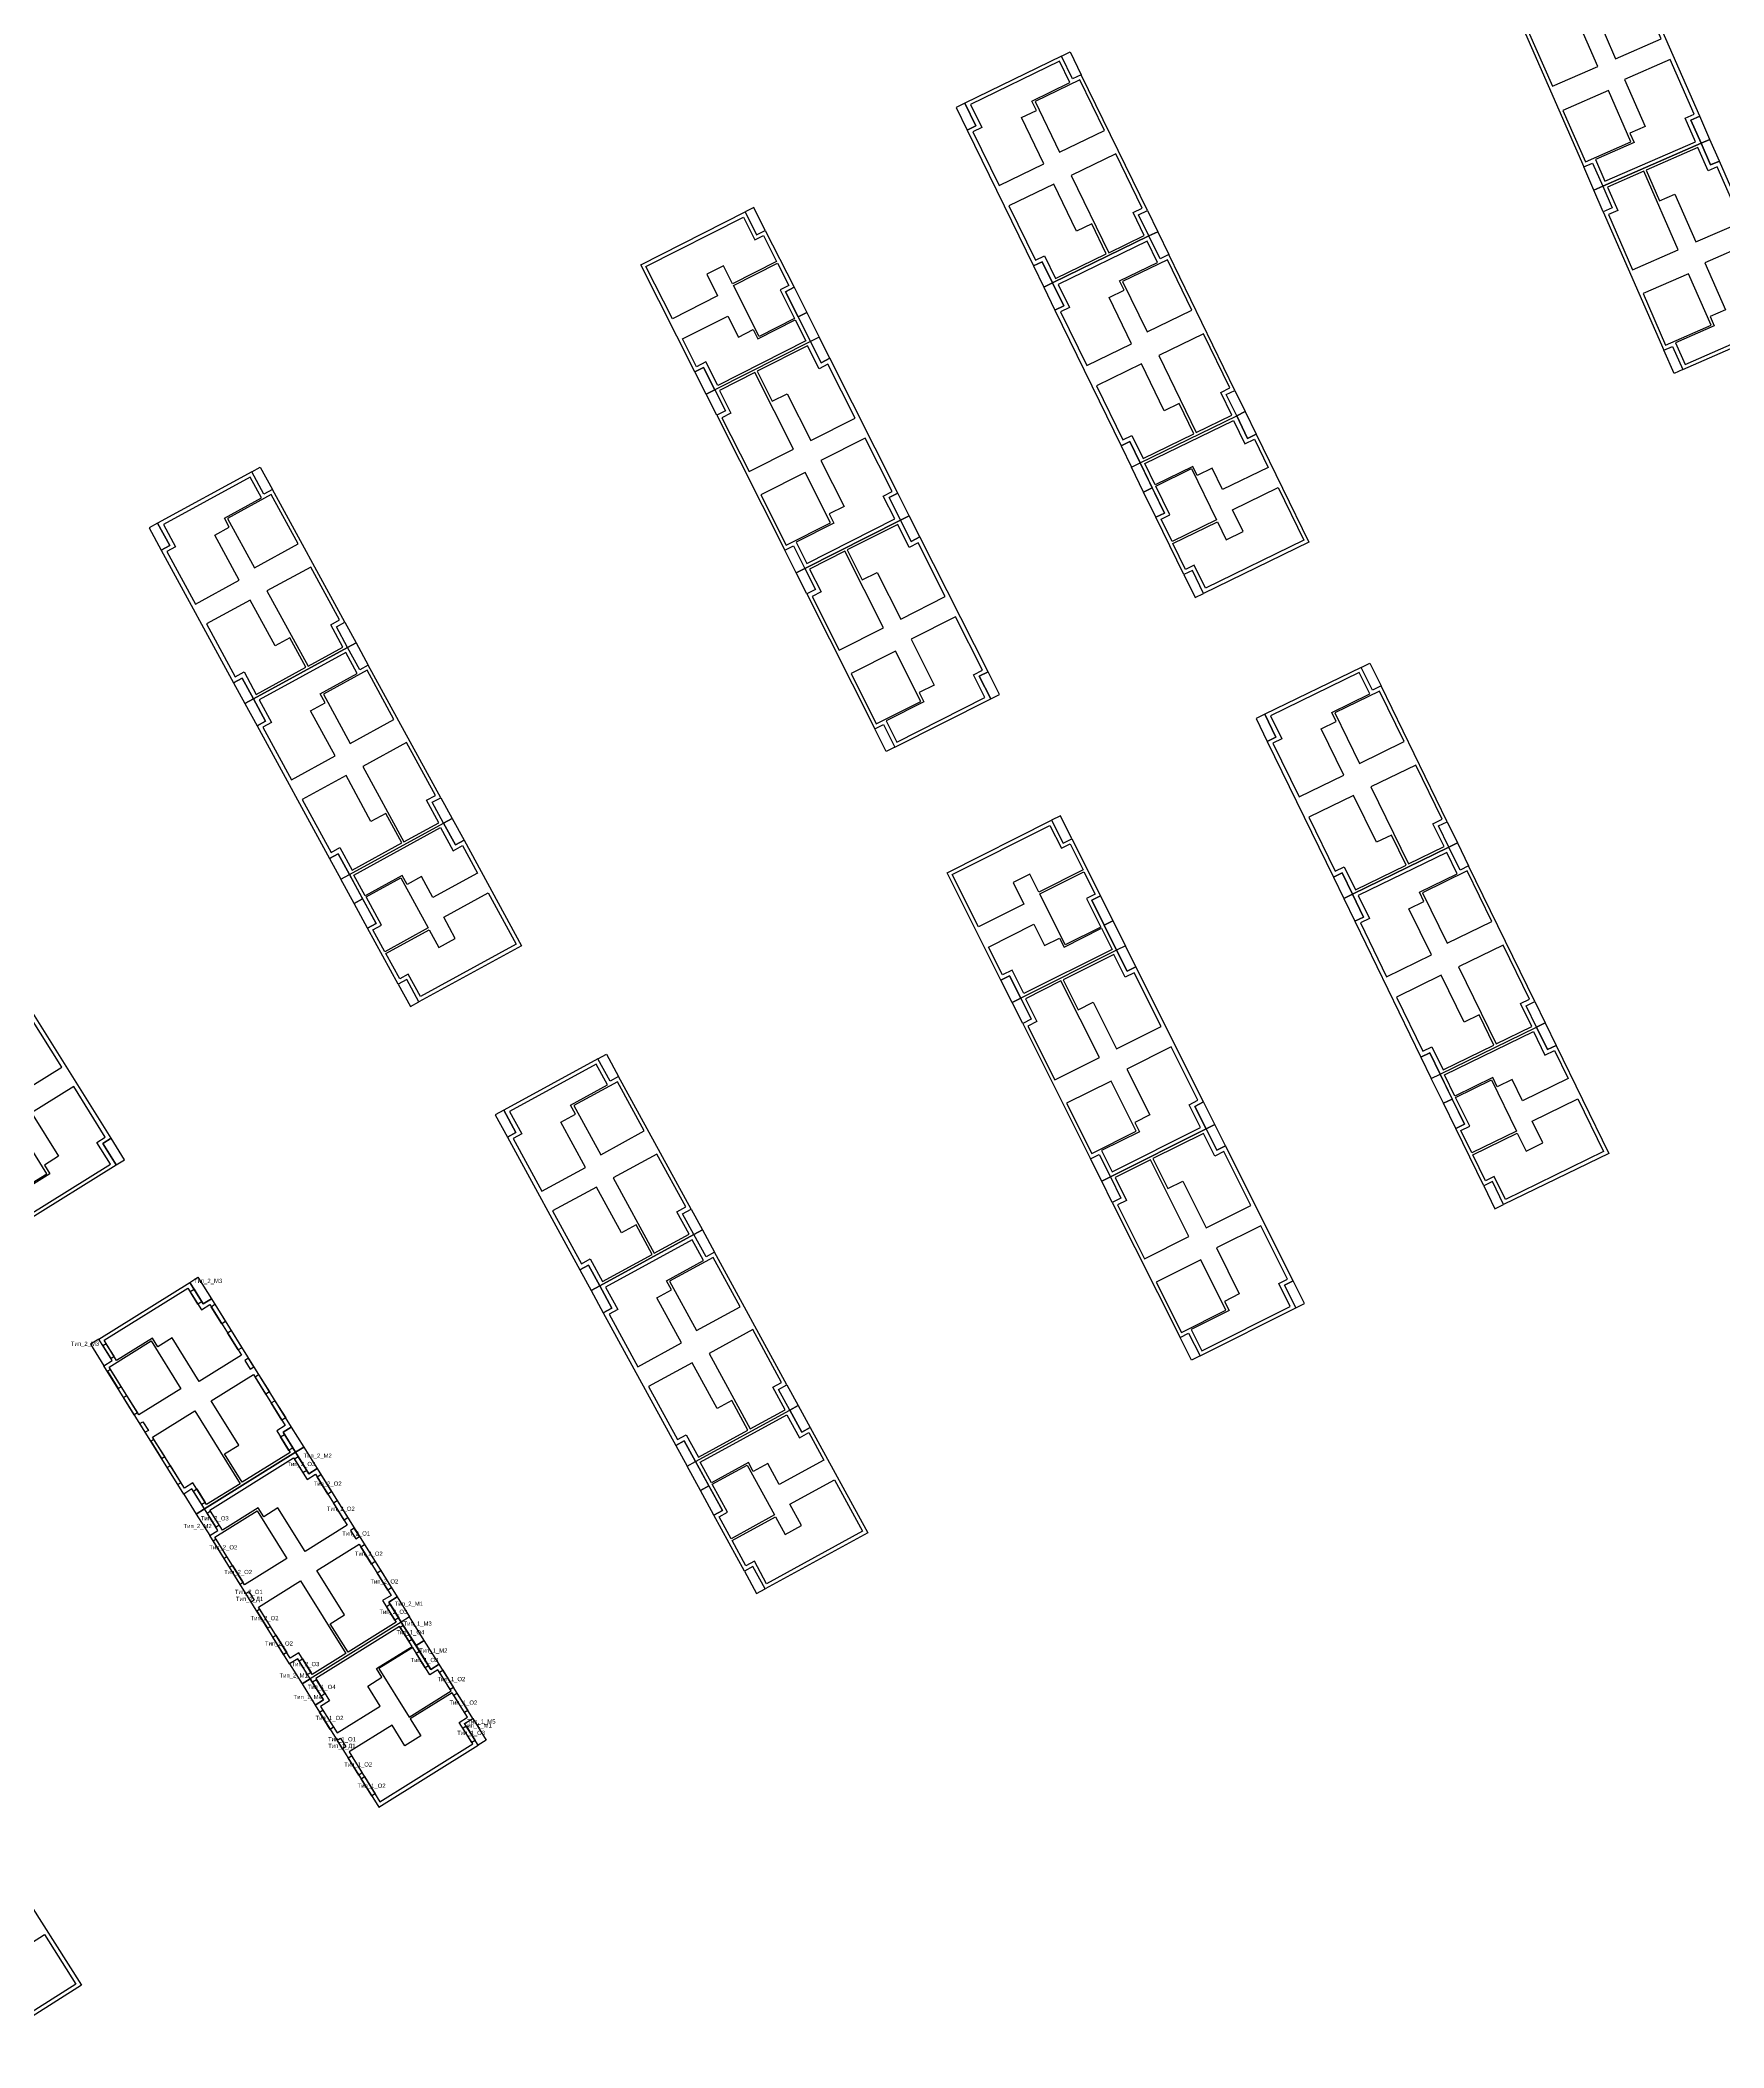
# Model space of a CAD drawing. Header units: millimetres. Extents: x 2243236 to 2245245, y 377909 to 380965.
# Drawn here: x 2244821 to 2245019.8, y 378520.7 to 378757.7 of the extents above; entities that cross this region are included whole.
import ezdxf

# ---------------------------------------------------------------- set-up
doc = ezdxf.new("R2010")
doc.units = ezdxf.units.MM
for name, color, linetype in [('двери', 60, 'Continuous'), ('окна', 4, 'Continuous'), ('планировка_квартир_1_тип_балконы', 6, 'Continuous'), ('планировка_квартир_1_тип_двухкомнатные', 2, 'Continuous'), ('планировка_квартир_1_тип_контур', 249, 'Continuous'), ('планировка_квартир_1_тип_однокомнатная', 5, 'Continuous'), ('планировка_квартир_1_тип_трехкомнатные', 1, 'Continuous'), ('планировка_квартир_тип_2_балконы', 6, 'Continuous'), ('планировка_квартир_тип_2_двухкомнатные', 2, 'Continuous'), ('планировка_квартир_тип_2_контур', 249, 'Continuous'), ('планировка_квартир_тип_2_однокомнатные', 5, 'Continuous'), ('планировка_квартир_тип_2_трехкомнатные', 1, 'Continuous'), ('подписи_двери', 60, 'Continuous'), ('подписи_окна', 4, 'Continuous')]:
    doc.layers.add(name, color=color, linetype=linetype)
doc.styles.get("Standard").update_dxf_attribs({"font": 'arial.ttf'})

msp = doc.modelspace()

# ---------------------------------------------------------------- linework, layer by layer
at = {"layer": 'двери'}
for points in [[(2244833.17, 378594.61), (2244833.81, 378593.59), (2244833.45, 378593.36), (2244832.81, 378594.38)], [(2244845.66, 378574.56), (2244846.29, 378573.54), (2244845.94, 378573.31), (2244845.3, 378574.33)], [(2244856.48, 378557.26), (2244857.11, 378556.24), (2244856.72, 378555.99), (2244856.09, 378557.01)]]:
    msp.add_lwpolyline(points, close=True, dxfattribs=at)
at = {"layer": 'окна'}
for points in [[(2244838.74, 378609.97), (2244839.2, 378610.25), (2244840.12, 378608.77), (2244839.66, 378608.49)], [(2244841.23, 378608.19), (2244841.66, 378608.47), (2244842.93, 378606.43), (2244842.49, 378606.16)], [(2244843.14, 378605.11), (2244843.58, 378605.39), (2244844.85, 378603.35), (2244844.41, 378603.08)], [(2244828.45, 378603.56), (2244829.37, 378602.07), (2244829.77, 378602.33), (2244828.85, 378603.81)], [(2244828.97, 378600.56), (2244830.24, 378598.52), (2244830.59, 378598.75), (2244829.33, 378600.78)], [(2244845.19, 378601.83), (2244845.82, 378600.82), (2244846.26, 378601.09), (2244845.62, 378602.11)], [(2244846.4, 378599.9), (2244846.83, 378600.17), (2244848.1, 378598.14), (2244847.66, 378597.86)], [(2244830.89, 378597.48), (2244831.25, 378597.7), (2244832.51, 378595.67), (2244832.15, 378595.44)], [(2244848.31, 378596.82), (2244848.75, 378597.09), (2244850.02, 378595.05), (2244849.58, 378594.78)], [(2244834.11, 378592.3), (2244835.38, 378590.27), (2244835.74, 378590.49), (2244834.47, 378592.53)], [(2244849.41, 378592.83), (2244849.87, 378593.12), (2244850.86, 378591.52), (2244850.41, 378591.23)], [(2244836.03, 378589.22), (2244836.39, 378589.45), (2244837.66, 378587.41), (2244837.3, 378587.19)], [(2244852.04, 378588.6), (2244852.5, 378588.89), (2244851.51, 378590.48), (2244851.05, 378590.2)], [(2244839.12, 378586.42), (2244839.52, 378586.67), (2244840.51, 378585.08), (2244840.11, 378584.82)], [(2244853.74, 378588.1), (2244854.17, 378588.38), (2244855.44, 378586.34), (2244855.01, 378586.07)], [(2244841.76, 378582.18), (2244842.16, 378582.43), (2244841.16, 378584.04), (2244840.75, 378583.79)], [(2244855.66, 378585.02), (2244856.09, 378585.29), (2244857.36, 378583.26), (2244856.92, 378582.99)], [(2244857.67, 378581.78), (2244858.31, 378580.77), (2244858.74, 378581.04), (2244858.11, 378582.06)], [(2244841.45, 378580.51), (2244842.72, 378578.47), (2244843.08, 378578.7), (2244841.81, 378580.73)], [(2244858.88, 378579.85), (2244859.32, 378580.12), (2244860.59, 378578.09), (2244860.15, 378577.81)], [(2244843.37, 378577.43), (2244843.73, 378577.65), (2244845, 378575.61), (2244844.64, 378575.39)], [(2244860.8, 378576.77), (2244861.24, 378577.04), (2244862.51, 378575), (2244862.07, 378574.73)], [(2244845.3, 378574.33), (2244845.66, 378574.56), (2244846.29, 378573.54), (2244845.94, 378573.31)], [(2244846.6, 378572.25), (2244847.86, 378570.22), (2244848.22, 378570.44), (2244846.95, 378572.48)], [(2244861.9, 378572.78), (2244862.35, 378573.07), (2244863.36, 378571.45), (2244862.9, 378571.17)], [(2244864.55, 378568.69), (2244864.94, 378568.93), (2244863.92, 378570.55), (2244863.54, 378570.31)], [(2244848.51, 378569.17), (2244848.87, 378569.4), (2244850.14, 378567.36), (2244849.78, 378567.14)], [(2244865.44, 378567.27), (2244865.83, 378567.51), (2244866.88, 378565.81), (2244866.5, 378565.57)], [(2244851.6, 378566.37), (2244852.01, 378566.62), (2244853.01, 378565.01), (2244852.61, 378564.76)], [(2244868.17, 378565.04), (2244868.56, 378565.28), (2244869.83, 378563.24), (2244869.44, 378563)], [(2244854.18, 378562.23), (2244854.66, 378562.53), (2244853.65, 378564.15), (2244853.17, 378563.85)], [(2244854.02, 378560.33), (2244854.41, 378560.57), (2244855.68, 378558.54), (2244855.29, 378558.29)], [(2244869.86, 378562.33), (2244870.24, 378562.57), (2244871.51, 378560.53), (2244871.13, 378560.29)], [(2244870.93, 378558.45), (2244871.32, 378558.69), (2244872.38, 378556.99), (2244871.99, 378556.75)], [(2244856.72, 378555.99), (2244856.09, 378557.01), (2244856.48, 378557.26), (2244857.11, 378556.24)], [(2244857.38, 378554.94), (2244857.77, 378555.18), (2244859.04, 378553.15), (2244858.65, 378552.9)], [(2244858.92, 378552.47), (2244859.31, 378552.71), (2244860.58, 378550.67), (2244860.19, 378550.43)]]:
    msp.add_lwpolyline(points, close=True, dxfattribs=at)
at = {"layer": 'планировка_квартир_1_тип_балконы'}
for points in [[(2244905.61, 378734.74), (2244906.63, 378735.25), (2244905.28, 378737.94), (2244904.26, 378737.42)], [(2244910.5, 378725.05), (2244909.01, 378728.01), (2244910.03, 378728.53), (2244911.52, 378725.56)], [(2244911.97, 378722.13), (2244910.5, 378725.05), (2244911.52, 378725.56), (2244912.99, 378722.64)], [(2244899.64, 378715.91), (2244898.31, 378718.54), (2244899.33, 378719.05), (2244900.66, 378716.42)], [(2244963.29, 378713.85), (2244964.58, 378711.2), (2244963.55, 378710.7), (2244962.27, 378713.35)], [(2244950.88, 378707.81), (2244952.31, 378704.86), (2244951.28, 378704.36), (2244949.85, 378707.3)], [(2244952.31, 378704.86), (2244953.76, 378701.88), (2244952.73, 378701.38), (2244951.28, 378704.36)], [(2244957.06, 378695.11), (2244956.03, 378694.61), (2244957.35, 378691.9), (2244958.37, 378692.4)], [(2244869.66, 378665.83), (2244871.07, 378663.25), (2244870.06, 378662.7), (2244868.65, 378665.28)], [(2244941.78, 378662.92), (2244942.8, 378663.43), (2244941.46, 378666.12), (2244940.43, 378665.61)], [(2244857.54, 378659.21), (2244859.1, 378656.34), (2244858.1, 378655.79), (2244856.53, 378658.66)], [(2244859.1, 378656.34), (2244860.69, 378653.42), (2244859.69, 378652.88), (2244858.1, 378655.79)], [(2244946.64, 378653.22), (2244945.16, 378656.19), (2244946.18, 378656.7), (2244947.66, 378653.73)], [(2244948.1, 378650.29), (2244946.64, 378653.22), (2244947.66, 378653.73), (2244949.13, 378650.8)], [(2244864.3, 378646.81), (2244863.3, 378646.27), (2244864.74, 378643.63), (2244865.74, 378644.18)], [(2244935.76, 378644.11), (2244934.44, 378646.74), (2244935.46, 378647.25), (2244936.78, 378644.62)], [(2244998.69, 378641.69), (2244999.98, 378639.04), (2244998.95, 378638.54), (2244997.66, 378641.19)], [(2244986.28, 378635.64), (2244987.7, 378632.7), (2244986.68, 378632.2), (2244985.24, 378635.14)], [(2244987.7, 378632.7), (2244989.15, 378629.72), (2244988.13, 378629.22), (2244986.68, 378632.2)], [(2244992.45, 378622.95), (2244991.43, 378622.44), (2244992.74, 378619.74), (2244993.77, 378620.24)], [(2244910.52, 378596.52), (2244911.93, 378593.94), (2244910.93, 378593.39), (2244909.52, 378595.98)], [(2244898.41, 378589.91), (2244899.97, 378587.03), (2244898.97, 378586.49), (2244897.4, 378589.36)], [(2244899.97, 378587.03), (2244901.56, 378584.12), (2244900.56, 378583.57), (2244898.97, 378586.49)], [(2244905.17, 378577.51), (2244904.17, 378576.96), (2244905.61, 378574.32), (2244906.61, 378574.87)], [(2244863.67, 378570.95), (2244865.41, 378568.18), (2244866.38, 378568.78), (2244864.65, 378571.56)], [(2244865.41, 378568.18), (2244867.16, 378565.36), (2244868.13, 378565.97), (2244866.38, 378568.78)], [(2244851.95, 378563.65), (2244853.51, 378561.16), (2244854.48, 378561.76), (2244852.92, 378564.26)], [(2244871.14, 378558.97), (2244872.11, 378559.57), (2244873.7, 378557.02), (2244872.73, 378556.42)]]:
    msp.add_lwpolyline(points, close=True, dxfattribs=at)
at = {"layer": 'планировка_квартир_1_тип_двухкомнатные'}
for points in [[(2244901.03, 378716.95), (2244899.63, 378719.72), (2244898.52, 378719.15), (2244896.86, 378722.45), (2244902.2, 378725.14), (2244903.46, 378722.65), (2244905.21, 378723.53), (2244905.75, 378722.46), (2244910.17, 378724.69), (2244911.43, 378722.2)], [(2244961.89, 378712.82), (2244963.25, 378710.04), (2244964.37, 378710.59), (2244965.98, 378707.27), (2244960.6, 378704.65), (2244959.38, 378707.16), (2244957.62, 378706.31), (2244957.09, 378707.39), (2244952.64, 378705.22), (2244951.42, 378707.72)], [(2244868.3, 378664.74), (2244869.79, 378662.02), (2244870.88, 378662.62), (2244872.65, 378659.38), (2244867.4, 378656.51), (2244866.06, 378658.97), (2244864.34, 378658.03), (2244863.76, 378659.08), (2244859.41, 378656.71), (2244858.08, 378659.15)], [(2244937.15, 378645.15), (2244935.76, 378647.91), (2244934.64, 378647.35), (2244932.99, 378650.65), (2244938.34, 378653.34), (2244939.6, 378650.84), (2244941.35, 378651.71), (2244941.89, 378650.64), (2244946.31, 378652.86), (2244947.56, 378650.37)], [(2244997.29, 378640.66), (2244998.64, 378637.88), (2244999.77, 378638.43), (2245001.38, 378635.11), (2244996, 378632.49), (2244994.77, 378635), (2244993.01, 378634.15), (2244992.49, 378635.23), (2244988.03, 378633.06), (2244986.81, 378635.56)], [(2244909.17, 378595.43), (2244910.66, 378592.72), (2244911.75, 378593.32), (2244913.52, 378590.08), (2244908.26, 378587.21), (2244906.93, 378589.66), (2244905.21, 378588.72), (2244904.63, 378589.78), (2244900.28, 378587.41), (2244898.95, 378589.85)], [(2244853.57, 378564.29), (2244855.2, 378561.67), (2244854.14, 378561.01), (2244856.09, 378557.88), (2244861.17, 378561.04), (2244859.7, 378563.41), (2244861.36, 378564.45), (2244860.72, 378565.47), (2244864.93, 378568.09), (2244863.46, 378570.45)]]:
    msp.add_lwpolyline(points, close=True, dxfattribs=at)
at = {"layer": 'планировка_квартир_1_тип_контур'}
for points in [[(2244900.66, 378716.42), (2244899.33, 378719.05), (2244898.31, 378718.54), (2244891.93, 378731.2), (2244904.26, 378737.42), (2244905.61, 378734.74), (2244906.63, 378735.25), (2244910.03, 378728.53), (2244909.01, 378728.01), (2244911.97, 378722.13), (2244900.66, 378716.42)], [(2244962.27, 378713.35), (2244963.55, 378710.7), (2244964.58, 378711.2), (2244970.79, 378698.45), (2244958.37, 378692.4), (2244957.06, 378695.11), (2244956.03, 378694.61), (2244952.73, 378701.38), (2244953.76, 378701.88), (2244950.88, 378707.81), (2244962.27, 378713.35)], [(2244868.65, 378665.28), (2244870.06, 378662.7), (2244871.07, 378663.25), (2244877.86, 378650.8), (2244865.74, 378644.18), (2244864.3, 378646.81), (2244863.3, 378646.27), (2244859.69, 378652.88), (2244860.69, 378653.42), (2244857.54, 378659.21), (2244868.65, 378665.28)], [(2244936.78, 378644.62), (2244935.46, 378647.25), (2244934.44, 378646.74), (2244928.09, 378659.42), (2244940.43, 378665.61), (2244941.78, 378662.92), (2244942.8, 378663.43), (2244946.18, 378656.7), (2244945.16, 378656.19), (2244948.1, 378650.29), (2244936.78, 378644.62)], [(2244997.66, 378641.19), (2244998.95, 378638.54), (2244999.98, 378639.04), (2245006.19, 378626.29), (2244993.77, 378620.24), (2244992.45, 378622.95), (2244991.43, 378622.44), (2244988.13, 378629.22), (2244989.16, 378629.72), (2244986.28, 378635.64), (2244997.66, 378641.19)], [(2244909.52, 378595.98), (2244910.93, 378593.39), (2244911.93, 378593.94), (2244918.73, 378581.49), (2244906.61, 378574.87), (2244905.17, 378577.51), (2244904.17, 378576.96), (2244900.56, 378583.57), (2244901.56, 378584.12), (2244898.41, 378589.91), (2244909.52, 378595.98)], [(2244852.92, 378564.26), (2244854.48, 378561.76), (2244853.51, 378561.16), (2244861, 378549.12), (2244872.73, 378556.42), (2244871.14, 378558.97), (2244872.11, 378559.57), (2244868.13, 378565.97), (2244867.16, 378565.36), (2244863.67, 378570.95), (2244852.92, 378564.26)], [(2244815.78, 378541.94), (2244817.35, 378539.46), (2244818.32, 378540.07), (2244825.9, 378528.08), (2244814.23, 378520.69), (2244812.62, 378523.23), (2244811.65, 378522.62), (2244807.63, 378528.99), (2244808.59, 378529.6), (2244805.08, 378535.17), (2244815.78, 378541.94)]]:
    msp.add_lwpolyline(points, close=True, dxfattribs=at)
at = {"layer": 'планировка_квартир_1_тип_однокомнатная'}
for points in [[(2244902.87, 378728.74), (2244908.08, 378731.37), (2244909.41, 378728.73), (2244908.39, 378728.22), (2244910.09, 378724.84), (2244905.9, 378722.73)], [(2244959.88, 378701.07), (2244954.64, 378698.51), (2244953.34, 378701.16), (2244954.37, 378701.66), (2244952.71, 378705.06), (2244956.94, 378707.12)], [(2244866.84, 378652.9), (2244861.72, 378650.1), (2244860.31, 378652.69), (2244861.31, 378653.24), (2244859.5, 378656.56), (2244863.62, 378658.81)], [(2244939.02, 378656.93), (2244944.24, 378659.54), (2244945.56, 378656.9), (2244944.54, 378656.39), (2244946.24, 378653.01), (2244942.04, 378650.91)], [(2244995.28, 378628.91), (2244990.03, 378626.35), (2244988.74, 378629), (2244989.77, 378629.5), (2244988.11, 378632.9), (2244992.33, 378634.96)], [(2244907.71, 378583.6), (2244902.59, 378580.8), (2244901.18, 378583.39), (2244902.18, 378583.93), (2244900.37, 378587.25), (2244904.49, 378589.5)], [(2244864.59, 378559.74), (2244869.55, 378562.83), (2244867.99, 378565.33), (2244867.02, 378564.73), (2244865.02, 378567.94), (2244861.03, 378565.46)]]:
    msp.add_lwpolyline(points, close=True, dxfattribs=at)
at = {"layer": 'планировка_квартир_1_тип_трехкомнатные'}
for points in [[(2244895.66, 378724.82), (2244892.54, 378731), (2244904.06, 378736.81), (2244905.41, 378734.12), (2244906.43, 378734.64), (2244907.97, 378731.58), (2244902.76, 378728.95), (2244901.69, 378731.07), (2244899.72, 378730.07), (2244901, 378727.52)], [(2244967.15, 378704.88), (2244970.18, 378698.66), (2244958.58, 378693.02), (2244957.27, 378695.72), (2244956.24, 378695.22), (2244954.74, 378698.29), (2244959.99, 378700.85), (2244961.03, 378698.72), (2244963.02, 378699.69), (2244961.77, 378702.26)], [(2244931.8, 378653.03), (2244928.7, 378659.21), (2244940.23, 378664.99), (2244941.58, 378662.3), (2244942.6, 378662.82), (2244944.13, 378659.76), (2244938.91, 378657.14), (2244937.85, 378659.26), (2244935.87, 378658.27), (2244937.15, 378655.71)], [(2244873.93, 378657.05), (2244877.24, 378650.98), (2244865.92, 378644.8), (2244864.48, 378647.44), (2244863.48, 378646.89), (2244861.84, 378649.89), (2244866.96, 378652.69), (2244868.1, 378650.61), (2244870.04, 378651.67), (2244868.67, 378654.18)], [(2245002.55, 378632.72), (2245005.57, 378626.5), (2244993.98, 378620.86), (2244992.66, 378623.56), (2244991.64, 378623.06), (2244990.14, 378626.13), (2244995.39, 378628.69), (2244996.42, 378626.56), (2244998.42, 378627.53), (2244997.16, 378630.1)], [(2244914.79, 378587.74), (2244918.11, 378581.68), (2244906.79, 378575.49), (2244905.35, 378578.13), (2244904.34, 378577.58), (2244902.71, 378580.59), (2244907.83, 378583.38), (2244908.97, 378581.3), (2244910.91, 378582.36), (2244909.54, 378584.87)], [(2244857.5, 378555.62), (2244861.15, 378549.75), (2244872.1, 378556.57), (2244870.51, 378559.12), (2244871.48, 378559.72), (2244869.67, 378562.62), (2244864.72, 378559.54), (2244865.97, 378557.53), (2244864.09, 378556.36), (2244862.58, 378558.78)], [(2244821.57, 378534.07), (2244825.27, 378528.22), (2244814.36, 378521.33), (2244812.76, 378523.87), (2244811.79, 378523.26), (2244809.97, 378526.14), (2244814.9, 378529.27), (2244816.17, 378527.26), (2244818.04, 378528.45), (2244816.51, 378530.86)]]:
    msp.add_lwpolyline(points, close=True, dxfattribs=at)
at = {"layer": 'планировка_квартир_тип_2_балконы'}
for points in [[(2244941.58, 378755.82), (2244942.61, 378756.32), (2244943.92, 378753.63), (2244942.89, 378753.13), (2244941.58, 378755.82)], [(2244930.47, 378747.09), (2244931.5, 378747.59), (2244930.19, 378750.28), (2244929.16, 378749.77)], [(2245016.93, 378748.73), (2245015.88, 378748.27), (2245017.08, 378745.53), (2245018.13, 378745.99)], [(2245019.25, 378743.43), (2245018.13, 378745.99), (2245017.08, 378745.53), (2245018.19, 378742.97)], [(2245005.47, 378740.46), (2245004.43, 378740), (2245003.23, 378742.74), (2245004.27, 378743.2), (2245005.47, 378740.46)], [(2245006.59, 378737.9), (2245005.54, 378737.45), (2245004.43, 378740), (2245005.47, 378740.46)], [(2244950.7, 378737.1), (2244951.73, 378737.6), (2244952.95, 378735.09), (2244951.92, 378734.59)], [(2244951.92, 378734.59), (2244952.95, 378735.09), (2244954.26, 378732.4), (2244953.23, 378731.9), (2244951.92, 378734.59)], [(2244938.28, 378731.05), (2244939.5, 378728.54), (2244940.54, 378729.04), (2244939.32, 378731.55)], [(2244940.81, 378725.85), (2244941.85, 378726.35), (2244940.54, 378729.04), (2244939.5, 378728.54)], [(2244914.25, 378720.15), (2244912.99, 378722.64), (2244911.97, 378722.13), (2244913.22, 378719.63)], [(2245014.93, 378718.82), (2245013.89, 378718.36), (2245012.69, 378721.1), (2245013.73, 378721.56), (2245014.93, 378718.82)], [(2244901.92, 378713.93), (2244900.9, 378713.42), (2244899.64, 378715.91), (2244900.66, 378716.42)], [(2244961.04, 378715.86), (2244962.07, 378716.36), (2244963.29, 378713.85), (2244962.27, 378713.35)], [(2244948.62, 378709.81), (2244949.85, 378707.3), (2244950.88, 378707.81), (2244949.66, 378710.31)], [(2244846.01, 378706.75), (2244847.02, 378707.29), (2244848.45, 378704.67), (2244847.45, 378704.12), (2244846.01, 378706.75)], [(2244922.28, 378704.22), (2244921.26, 378703.7), (2244922.6, 378701.03), (2244923.63, 378701.55)], [(2244835.32, 378697.5), (2244836.33, 378698.05), (2244834.9, 378700.68), (2244833.89, 378700.13)], [(2244924.89, 378699.06), (2244923.63, 378701.55), (2244922.6, 378701.03), (2244923.86, 378698.54)], [(2244911.3, 378695.33), (2244910.28, 378694.82), (2244908.93, 378697.49), (2244909.95, 378698), (2244911.3, 378695.33)], [(2244912.55, 378692.84), (2244911.53, 378692.33), (2244910.28, 378694.82), (2244911.3, 378695.33)], [(2244856, 378688.46), (2244857, 378689.01), (2244858.34, 378686.56), (2244857.33, 378686.01)], [(2244857.33, 378686.01), (2244858.34, 378686.56), (2244859.77, 378683.94), (2244858.77, 378683.39), (2244857.33, 378686.01)], [(2244976.98, 378683.66), (2244978, 378684.16), (2244979.31, 378681.47), (2244978.29, 378680.97), (2244976.98, 378683.66)], [(2244843.87, 378681.84), (2244845.21, 378679.39), (2244846.22, 378679.94), (2244844.88, 378682.39)], [(2244932.92, 378683.13), (2244931.89, 378682.61), (2244933.24, 378679.94), (2244934.27, 378680.46)], [(2244846.64, 378676.77), (2244847.65, 378677.32), (2244846.22, 378679.94), (2244845.21, 378679.39)], [(2244921.93, 378674.24), (2244920.91, 378673.73), (2244919.57, 378676.4), (2244920.59, 378676.91), (2244921.93, 378674.24)], [(2244965.87, 378674.93), (2244966.9, 378675.43), (2244965.59, 378678.12), (2244964.56, 378677.61)], [(2244867.32, 378667.73), (2244868.32, 378668.28), (2244869.66, 378665.83), (2244868.65, 378665.28)], [(2244986.1, 378664.94), (2244987.12, 378665.44), (2244988.35, 378662.93), (2244987.32, 378662.43)], [(2244987.32, 378662.43), (2244988.35, 378662.93), (2244989.65, 378660.24), (2244988.63, 378659.74), (2244987.32, 378662.43)], [(2244855.19, 378661.11), (2244856.53, 378658.66), (2244857.54, 378659.21), (2244856.2, 378661.66)], [(2244973.68, 378658.89), (2244974.9, 378656.38), (2244975.93, 378656.88), (2244974.71, 378659.39)], [(2244976.21, 378653.69), (2244977.24, 378654.19), (2244975.93, 378656.88), (2244974.9, 378656.38)], [(2244950.38, 378648.31), (2244949.13, 378650.8), (2244948.1, 378650.29), (2244949.35, 378647.79)], [(2244938.03, 378642.12), (2244937.01, 378641.61), (2244935.76, 378644.11), (2244936.78, 378644.62)], [(2244996.44, 378643.7), (2244997.47, 378644.2), (2244998.69, 378641.69), (2244997.66, 378641.19)], [(2244886.88, 378637.44), (2244887.89, 378637.99), (2244889.32, 378635.36), (2244888.32, 378634.82), (2244886.88, 378637.44)], [(2244984.02, 378637.65), (2244985.24, 378635.14), (2244986.28, 378635.64), (2244985.06, 378638.15)], [(2244958.37, 378632.36), (2244957.34, 378631.84), (2244958.68, 378629.17), (2244959.71, 378629.69)], [(2244876.19, 378628.2), (2244877.2, 378628.75), (2244875.77, 378631.37), (2244874.76, 378630.82)], [(2244960.96, 378627.19), (2244959.71, 378629.69), (2244958.68, 378629.17), (2244959.93, 378626.68)], [(2244829.42, 378628.07), (2244828.44, 378627.46), (2244830.02, 378624.92), (2244831, 378625.53)], [(2244947.36, 378623.5), (2244946.34, 378622.99), (2244945, 378625.66), (2244946.02, 378626.17), (2244947.36, 378623.5)], [(2244948.61, 378621), (2244947.59, 378620.49), (2244946.34, 378622.99), (2244947.36, 378623.5)], [(2244896.87, 378619.16), (2244897.87, 378619.71), (2244899.2, 378617.26), (2244898.2, 378616.71)], [(2244898.2, 378616.71), (2244899.2, 378617.26), (2244900.64, 378614.63), (2244899.64, 378614.08), (2244898.2, 378616.71)], [(2244884.74, 378612.54), (2244886.08, 378610.09), (2244887.09, 378610.64), (2244885.75, 378613.09)], [(2244841.25, 378609.12), (2244840.28, 378608.52), (2244838.7, 378611.05), (2244839.67, 378611.66)], [(2244887.51, 378607.47), (2244888.52, 378608.02), (2244887.09, 378610.64), (2244886.08, 378610.09)], [(2244968.95, 378611.24), (2244967.92, 378610.73), (2244969.26, 378608.05), (2244970.29, 378608.57)], [(2244827.95, 378604.36), (2244826.98, 378603.76), (2244828.56, 378601.22), (2244829.53, 378601.82), (2244827.95, 378604.36)], [(2244957.94, 378602.38), (2244956.92, 378601.87), (2244955.58, 378604.54), (2244956.6, 378605.05), (2244957.94, 378602.38)], [(2244908.18, 378598.43), (2244909.19, 378598.97), (2244910.52, 378596.52), (2244909.52, 378595.98)], [(2244850.68, 378593.98), (2244852.16, 378591.61), (2244851.18, 378591), (2244849.71, 378593.37)], [(2244853.74, 378589.07), (2244852.76, 378588.46), (2244851.18, 378591), (2244852.16, 378591.61)], [(2244896.06, 378591.81), (2244897.4, 378589.36), (2244898.41, 378589.91), (2244897.07, 378592.36)], [(2244838.96, 378586.68), (2244837.99, 378586.07), (2244839.46, 378583.7), (2244840.43, 378584.31)], [(2244840.43, 378584.31), (2244839.46, 378583.7), (2244841.05, 378581.17), (2244842.01, 378581.77), (2244840.43, 378584.31)], [(2244863.17, 378573.93), (2244864.65, 378571.56), (2244863.67, 378570.95), (2244862.19, 378573.32)], [(2244851.44, 378566.63), (2244850.48, 378566.02), (2244851.95, 378563.65), (2244852.92, 378564.26)]]:
    msp.add_lwpolyline(points, close=True, dxfattribs=at)
at = {"layer": 'планировка_квартир_тип_2_двухкомнатные'}
for points in [[(2245012.38, 378757.87), (2245009.53, 378764.39), (2245008.46, 378763.91), (2245007.25, 378766.68), (2245001.14, 378764.01), (2245002.71, 378760.38), (2245004.53, 378761.17), (2245007, 378755.52)], [(2245000.86, 378763.88), (2244996.57, 378762.01), (2244997.78, 378759.25), (2244996.69, 378758.77), (2244999.53, 378752.26), (2245004.91, 378754.61)], [(2244947.16, 378732.61), (2244951.36, 378734.66), (2244950.04, 378737.37), (2244951.11, 378737.89), (2244948, 378744.28), (2244942.72, 378741.71)], [(2245021.84, 378736.23), (2245018.99, 378742.74), (2245017.91, 378742.27), (2245016.71, 378745.03), (2245010.6, 378742.36), (2245012.17, 378738.74), (2245013.99, 378739.53), (2245016.46, 378733.88)], [(2244935.39, 378738.14), (2244938.51, 378731.75), (2244939.57, 378732.26), (2244940.89, 378729.55), (2244946.88, 378732.47), (2244945.16, 378736.03), (2244943.38, 378735.17), (2244940.68, 378740.71)], [(2245010.32, 378742.24), (2245006.03, 378740.37), (2245007.24, 378737.6), (2245006.14, 378737.13), (2245008.99, 378730.61), (2245014.37, 378732.96)], [(2244917.23, 378713.1), (2244914.03, 378719.45), (2244912.98, 378718.92), (2244911.63, 378721.61), (2244905.67, 378718.61), (2244907.45, 378715.07), (2244909.21, 378715.96), (2244911.99, 378710.45)], [(2244957.5, 378711.37), (2244961.7, 378713.42), (2244960.38, 378716.13), (2244961.46, 378716.65), (2244958.34, 378723.04), (2244953.07, 378720.47)], [(2244945.74, 378716.9), (2244948.85, 378710.51), (2244949.91, 378711.03), (2244951.23, 378708.32), (2244957.22, 378711.24), (2244955.5, 378714.8), (2244953.72, 378713.93), (2244951.02, 378719.48)], [(2244905.4, 378718.47), (2244901.22, 378716.36), (2244902.58, 378713.67), (2244901.51, 378713.13), (2244904.71, 378706.78), (2244909.96, 378709.43)], [(2244927.87, 378692.01), (2244924.67, 378698.36), (2244923.62, 378697.83), (2244922.26, 378700.52), (2244916.31, 378697.52), (2244918.08, 378693.98), (2244919.85, 378694.87), (2244922.63, 378689.36)], [(2244852.67, 378683.82), (2244856.77, 378686.06), (2244855.33, 378688.7), (2244856.37, 378689.27), (2244852.97, 378695.51), (2244847.81, 378692.7)], [(2244916.03, 378697.38), (2244911.86, 378695.27), (2244913.22, 378692.58), (2244912.15, 378692.04), (2244915.35, 378685.69), (2244920.59, 378688.34)], [(2244840.66, 378688.79), (2244844.06, 378682.55), (2244845.1, 378683.12), (2244846.54, 378680.47), (2244852.39, 378683.67), (2244850.51, 378687.14), (2244848.77, 378686.2), (2244845.82, 378691.61)], [(2244863.98, 378663.08), (2244868.09, 378665.32), (2244866.64, 378667.97), (2244867.69, 378668.54), (2244864.29, 378674.78), (2244859.13, 378671.97)], [(2244982.55, 378660.45), (2244986.76, 378662.5), (2244985.44, 378665.21), (2244986.51, 378665.73), (2244983.4, 378672.12), (2244978.12, 378669.55)], [(2244851.98, 378668.06), (2244855.38, 378661.82), (2244856.42, 378662.39), (2244857.86, 378659.74), (2244863.71, 378662.94), (2244861.83, 378666.41), (2244860.09, 378665.46), (2244857.14, 378670.88)], [(2244970.79, 378665.98), (2244973.9, 378659.59), (2244974.96, 378660.1), (2244976.28, 378657.39), (2244982.28, 378660.31), (2244980.55, 378663.87), (2244978.77, 378663.01), (2244976.07, 378668.55)], [(2244992.9, 378639.21), (2244997.1, 378641.26), (2244995.78, 378643.97), (2244996.85, 378644.49), (2244993.74, 378650.88), (2244988.46, 378648.31)], [(2244953.34, 378641.25), (2244950.16, 378647.6), (2244949.11, 378647.08), (2244947.76, 378649.77), (2244941.8, 378646.79), (2244943.56, 378643.25), (2244945.33, 378644.13), (2244948.09, 378638.62)], [(2244941.52, 378646.65), (2244937.34, 378644.55), (2244938.69, 378641.86), (2244937.62, 378641.32), (2244940.81, 378634.97), (2244946.06, 378637.6)], [(2244981.13, 378644.74), (2244984.25, 378638.35), (2244985.3, 378638.87), (2244986.63, 378636.16), (2244992.62, 378639.08), (2244990.9, 378642.64), (2244989.12, 378641.77), (2244986.42, 378647.32)], [(2244823.6, 378636.46), (2244819.84, 378642.49), (2244818.84, 378641.87), (2244817.24, 378644.43), (2244811.59, 378640.9), (2244813.67, 378637.54), (2244815.35, 378638.59), (2244818.61, 378633.35)], [(2244963.93, 378620.13), (2244960.74, 378626.49), (2244959.69, 378625.96), (2244958.34, 378628.65), (2244952.38, 378625.67), (2244954.14, 378622.13), (2244955.91, 378623.01), (2244958.67, 378617.5)], [(2244893.53, 378614.51), (2244897.64, 378616.75), (2244896.19, 378619.4), (2244897.24, 378619.97), (2244893.84, 378626.21), (2244888.68, 378623.4)], [(2244952.1, 378625.53), (2244947.92, 378623.44), (2244949.27, 378620.74), (2244948.2, 378620.21), (2244951.39, 378613.85), (2244956.64, 378616.48)], [(2244881.53, 378619.49), (2244884.93, 378613.25), (2244885.97, 378613.82), (2244887.41, 378611.17), (2244893.26, 378614.36), (2244891.38, 378617.84), (2244889.64, 378616.89), (2244886.69, 378622.31)], [(2244904.85, 378593.78), (2244908.96, 378596.02), (2244907.51, 378598.67), (2244908.56, 378599.24), (2244905.15, 378605.48), (2244900, 378602.66)], [(2244892.85, 378598.76), (2244896.25, 378592.52), (2244897.29, 378593.08), (2244898.73, 378590.44), (2244904.58, 378593.63), (2244902.7, 378597.11), (2244900.96, 378596.16), (2244898, 378601.57)], [(2244846.21, 378600.2), (2244849.97, 378594.16), (2244848.97, 378593.54), (2244850.56, 378590.98), (2244844.9, 378587.46), (2244842.81, 378590.81), (2244844.48, 378591.85), (2244841.22, 378597.09)], [(2244844.64, 378587.29), (2244840.67, 378584.82), (2244839.08, 378587.38), (2244838.07, 378586.75), (2244834.31, 378592.78), (2244839.29, 378595.89)], [(2244858.7, 378580.14), (2244862.46, 378574.11), (2244861.46, 378573.49), (2244863.05, 378570.93), (2244857.39, 378567.41), (2244855.29, 378570.76), (2244856.97, 378571.8), (2244853.71, 378577.04)], [(2244857.13, 378567.24), (2244853.16, 378564.77), (2244851.57, 378567.33), (2244850.55, 378566.7), (2244846.8, 378572.73), (2244851.78, 378575.83)]]:
    msp.add_lwpolyline(points, close=True, dxfattribs=at)
at = {"layer": 'планировка_квартир_тип_2_контур'}
for points in [[(2244996.01, 378762.1), (2244997.13, 378759.55), (2244996.08, 378759.09), (2245003.23, 378742.74), (2245004.27, 378743.2), (2245005.47, 378740.46), (2245017.08, 378745.53), (2245017.08, 378745.53), (2245015.88, 378748.27), (2245016.93, 378748.73), (2245009.79, 378765.08), (2245008.73, 378764.62), (2245007.62, 378767.18), (2244996.01, 378762.1)], [(2244951.92, 378734.59), (2244950.7, 378737.1), (2244951.73, 378737.6), (2244943.92, 378753.63), (2244942.89, 378753.13), (2244941.58, 378755.82), (2244930.19, 378750.28), (2244930.19, 378750.28), (2244931.5, 378747.59), (2244930.47, 378747.09), (2244938.28, 378731.05), (2244939.32, 378731.55), (2244940.54, 378729.04), (2244951.92, 378734.59)], [(2245005.47, 378740.46), (2245006.59, 378737.9), (2245005.54, 378737.45), (2245012.69, 378721.1), (2245013.73, 378721.56), (2245014.93, 378718.82), (2245026.54, 378723.89), (2245026.54, 378723.89), (2245025.34, 378726.63), (2245026.39, 378727.09), (2245019.25, 378743.43), (2245018.19, 378742.97), (2245017.08, 378745.53), (2245005.47, 378740.46)], [(2244962.27, 378713.35), (2244961.04, 378715.86), (2244962.07, 378716.36), (2244954.26, 378732.4), (2244953.23, 378731.9), (2244951.92, 378734.59), (2244940.54, 378729.04), (2244940.54, 378729.04), (2244941.85, 378726.35), (2244940.81, 378725.85), (2244948.62, 378709.81), (2244949.66, 378710.31), (2244950.88, 378707.81), (2244962.27, 378713.35)], [(2244900.66, 378716.42), (2244901.92, 378713.93), (2244900.9, 378713.42), (2244908.93, 378697.49), (2244909.95, 378698), (2244911.3, 378695.33), (2244922.6, 378701.03), (2244922.6, 378701.03), (2244921.26, 378703.7), (2244922.28, 378704.22), (2244914.25, 378720.15), (2244913.22, 378719.63), (2244911.97, 378722.13), (2244900.66, 378716.42)], [(2244857.33, 378686.01), (2244856, 378688.46), (2244857, 378689.01), (2244848.45, 378704.67), (2244847.45, 378704.12), (2244846.01, 378706.75), (2244834.9, 378700.68), (2244834.9, 378700.68), (2244836.33, 378698.05), (2244835.32, 378697.5), (2244843.87, 378681.84), (2244844.88, 378682.39), (2244846.22, 378679.94), (2244857.33, 378686.01)], [(2244911.3, 378695.33), (2244912.55, 378692.84), (2244911.53, 378692.33), (2244919.57, 378676.4), (2244920.59, 378676.91), (2244921.93, 378674.24), (2244933.24, 378679.94), (2244933.24, 378679.94), (2244931.89, 378682.61), (2244932.92, 378683.13), (2244924.89, 378699.06), (2244923.86, 378698.54), (2244922.6, 378701.03), (2244911.3, 378695.33)], [(2244868.65, 378665.28), (2244867.32, 378667.73), (2244868.32, 378668.28), (2244859.77, 378683.94), (2244858.77, 378683.39), (2244857.33, 378686.01), (2244846.22, 378679.94), (2244846.22, 378679.94), (2244847.65, 378677.32), (2244846.64, 378676.77), (2244855.19, 378661.11), (2244856.2, 378661.66), (2244857.54, 378659.21), (2244868.65, 378665.28)], [(2244987.32, 378662.43), (2244986.1, 378664.94), (2244987.12, 378665.44), (2244979.31, 378681.47), (2244978.29, 378680.97), (2244976.98, 378683.66), (2244965.59, 378678.12), (2244965.59, 378678.12), (2244966.9, 378675.43), (2244965.87, 378674.93), (2244973.68, 378658.89), (2244974.71, 378659.39), (2244975.93, 378656.88), (2244987.32, 378662.43)], [(2244997.66, 378641.19), (2244996.44, 378643.7), (2244997.47, 378644.2), (2244989.65, 378660.24), (2244988.63, 378659.74), (2244987.32, 378662.43), (2244975.93, 378656.88), (2244975.93, 378656.88), (2244977.24, 378654.19), (2244976.21, 378653.69), (2244984.02, 378637.65), (2244985.06, 378638.15), (2244986.28, 378635.64), (2244997.66, 378641.19)], [(2244936.78, 378644.62), (2244938.03, 378642.12), (2244937.01, 378641.61), (2244945, 378625.66), (2244946.02, 378626.17), (2244947.36, 378623.5), (2244958.68, 378629.17), (2244958.68, 378629.17), (2244957.34, 378631.84), (2244958.37, 378632.36), (2244950.38, 378648.31), (2244949.35, 378647.79), (2244948.1, 378650.29), (2244936.78, 378644.62)], [(2244806.79, 378638.28), (2244808.26, 378635.91), (2244807.29, 378635.31), (2244816.72, 378620.16), (2244817.69, 378620.77), (2244819.27, 378618.23), (2244830.02, 378624.92), (2244830.02, 378624.92), (2244828.44, 378627.46), (2244829.42, 378628.07), (2244819.99, 378643.21), (2244819.01, 378642.6), (2244817.54, 378644.97), (2244806.79, 378638.28)], [(2244898.2, 378616.71), (2244896.87, 378619.16), (2244897.87, 378619.71), (2244889.32, 378635.36), (2244888.32, 378634.82), (2244886.88, 378637.44), (2244875.77, 378631.37), (2244875.77, 378631.37), (2244877.2, 378628.75), (2244876.19, 378628.2), (2244884.74, 378612.54), (2244885.75, 378613.09), (2244887.09, 378610.64), (2244898.2, 378616.71)], [(2244947.36, 378623.5), (2244948.61, 378621), (2244947.59, 378620.49), (2244955.58, 378604.54), (2244956.6, 378605.05), (2244957.94, 378602.38), (2244969.26, 378608.05), (2244969.26, 378608.05), (2244967.92, 378610.73), (2244968.95, 378611.24), (2244960.96, 378627.19), (2244959.93, 378626.68), (2244958.68, 378629.17), (2244947.36, 378623.5)], [(2244909.52, 378595.98), (2244908.18, 378598.43), (2244909.19, 378598.97), (2244900.64, 378614.63), (2244899.64, 378614.08), (2244898.2, 378616.71), (2244887.09, 378610.64), (2244887.09, 378610.64), (2244888.52, 378608.02), (2244887.51, 378607.47), (2244896.06, 378591.81), (2244897.07, 378592.36), (2244898.41, 378589.91), (2244909.52, 378595.98)], [(2244840.43, 378584.31), (2244838.96, 378586.68), (2244837.99, 378586.07), (2244828.56, 378601.22), (2244829.53, 378601.82), (2244827.95, 378604.36), (2244838.7, 378611.05), (2244838.7, 378611.05), (2244840.28, 378608.52), (2244841.25, 378609.12), (2244850.68, 378593.98), (2244849.71, 378593.37), (2244851.18, 378591), (2244840.43, 378584.31)], [(2244852.92, 378564.26), (2244851.44, 378566.63), (2244850.48, 378566.02), (2244841.05, 378581.17), (2244842.01, 378581.77), (2244840.43, 378584.31), (2244851.18, 378591), (2244851.18, 378591), (2244852.76, 378588.46), (2244853.74, 378589.07), (2244863.17, 378573.93), (2244862.19, 378573.32), (2244863.67, 378570.95), (2244852.92, 378564.26)]]:
    msp.add_lwpolyline(points, dxfattribs=at)
at = {"layer": 'планировка_квартир_тип_2_однокомнатные'}
for points in [[(2244941.37, 378744.49), (2244946.65, 378747.06), (2244943.74, 378753.02), (2244938.47, 378750.45)], [(2245006.15, 378751.77), (2245000.77, 378749.42), (2245003.43, 378743.35), (2245008.8, 378745.7)], [(2244951.71, 378723.26), (2244956.99, 378725.83), (2244954.09, 378731.79), (2244948.81, 378729.22)], [(2245015.61, 378730.13), (2245010.23, 378727.78), (2245012.89, 378721.7), (2245018.26, 378724.05)], [(2244911.35, 378706.66), (2244906.11, 378704.02), (2244909.09, 378698.1), (2244914.34, 378700.74)], [(2244846.33, 378695.42), (2244851.48, 378698.23), (2244848.31, 378704.05), (2244843.15, 378701.24)], [(2244921.99, 378685.57), (2244916.75, 378682.93), (2244919.73, 378677.01), (2244924.97, 378679.65)], [(2244857.65, 378674.69), (2244862.8, 378677.5), (2244859.62, 378683.32), (2244854.47, 378680.51)], [(2244976.76, 378672.33), (2244982.04, 378674.9), (2244979.14, 378680.86), (2244973.86, 378678.29)], [(2244987.11, 378651.1), (2244992.38, 378653.67), (2244989.48, 378659.63), (2244984.2, 378657.06)], [(2244887.2, 378626.11), (2244892.35, 378628.93), (2244889.17, 378634.75), (2244884.02, 378631.93)], [(2244947.44, 378634.83), (2244942.19, 378632.2), (2244945.16, 378626.27), (2244950.41, 378628.9)], [(2244818.31, 378629.52), (2244813.33, 378626.42), (2244816.83, 378620.79), (2244821.82, 378623.89)], [(2244898.52, 378605.38), (2244903.67, 378608.19), (2244900.49, 378614.01), (2244895.34, 378611.2)], [(2244958.02, 378613.71), (2244952.78, 378611.08), (2244955.74, 378605.15), (2244960.99, 378607.78)], [(2244837.65, 378598.51), (2244832.67, 378595.41), (2244829.17, 378601.04), (2244834.15, 378604.14)], [(2244850.14, 378578.46), (2244845.16, 378575.36), (2244841.65, 378580.99), (2244846.64, 378584.09)]]:
    msp.add_lwpolyline(points, close=True, dxfattribs=at)
at = {"layer": 'планировка_квартир_тип_2_трехкомнатные'}
for points in [[(2244930.87, 378750.11), (2244932.19, 378747.4), (2244931.14, 378746.89), (2244934.23, 378740.54), (2244939.51, 378743.11), (2244936.86, 378748.56), (2244938.63, 378749.42), (2244938.09, 378750.51), (2244942.57, 378752.7), (2244941.35, 378755.22)], [(2245016.41, 378745.72), (2245015.2, 378748.49), (2245016.27, 378748.96), (2245013.44, 378755.43), (2245008.06, 378753.08), (2245010.49, 378747.52), (2245008.69, 378746.74), (2245009.17, 378745.62), (2245004.61, 378743.62), (2245005.73, 378741.06)], [(2244941.21, 378728.88), (2244942.54, 378726.16), (2244941.48, 378725.65), (2244944.58, 378719.3), (2244949.85, 378721.87), (2244947.2, 378727.32), (2244948.97, 378728.18), (2244948.44, 378729.28), (2244952.92, 378731.46), (2244951.69, 378733.98)], [(2245025.87, 378724.08), (2245024.66, 378726.85), (2245025.73, 378727.32), (2245022.9, 378733.78), (2245017.52, 378731.43), (2245019.95, 378725.88), (2245018.15, 378725.09), (2245018.63, 378723.98), (2245014.07, 378721.98), (2245015.19, 378719.41)], [(2244921.92, 378701.19), (2244920.56, 378703.88), (2244921.61, 378704.41), (2244918.43, 378710.72), (2244913.19, 378708.07), (2244915.92, 378702.66), (2244914.16, 378701.78), (2244914.71, 378700.69), (2244910.26, 378698.44), (2244911.52, 378695.94)], [(2244835.58, 378700.54), (2244837.03, 378697.89), (2244836, 378697.33), (2244839.39, 378691.14), (2244844.54, 378693.95), (2244841.64, 378699.27), (2244843.36, 378700.21), (2244842.78, 378701.28), (2244847.15, 378703.67), (2244845.81, 378706.13)], [(2244932.56, 378680.1), (2244931.2, 378682.79), (2244932.25, 378683.32), (2244929.07, 378689.63), (2244923.83, 378686.98), (2244926.55, 378681.57), (2244924.8, 378680.69), (2244925.35, 378679.6), (2244920.89, 378677.35), (2244922.16, 378674.85)], [(2244846.9, 378679.81), (2244848.35, 378677.16), (2244847.32, 378676.6), (2244850.71, 378670.4), (2244855.86, 378673.22), (2244852.95, 378678.54), (2244854.68, 378679.48), (2244854.1, 378680.55), (2244858.47, 378682.94), (2244857.13, 378685.4)], [(2244966.27, 378677.95), (2244967.59, 378675.24), (2244966.54, 378674.73), (2244969.63, 378668.38), (2244974.91, 378670.95), (2244972.25, 378676.4), (2244974.02, 378677.26), (2244973.49, 378678.35), (2244977.97, 378680.54), (2244976.74, 378683.06)], [(2244976.61, 378656.72), (2244977.93, 378654), (2244976.88, 378653.49), (2244979.97, 378647.14), (2244985.25, 378649.71), (2244982.6, 378655.16), (2244984.37, 378656.02), (2244983.83, 378657.12), (2244988.31, 378659.3), (2244987.09, 378661.82)], [(2244958, 378629.33), (2244956.65, 378632.03), (2244957.7, 378632.55), (2244954.53, 378638.86), (2244949.29, 378636.23), (2244952, 378630.82), (2244950.24, 378629.94), (2244950.79, 378628.85), (2244946.33, 378626.61), (2244947.58, 378624.11)], [(2244876.45, 378631.24), (2244877.9, 378628.59), (2244876.87, 378628.03), (2244880.25, 378621.83), (2244885.41, 378624.64), (2244882.5, 378629.96), (2244884.23, 378630.91), (2244883.65, 378631.98), (2244888.02, 378634.36), (2244886.68, 378636.82)], [(2244829.33, 378625.01), (2244827.74, 378627.58), (2244828.73, 378628.2), (2244825, 378634.19), (2244820.02, 378631.09), (2244823.22, 378625.94), (2244821.55, 378624.9), (2244822.19, 378623.87), (2244817.96, 378621.23), (2244819.44, 378618.85)], [(2244968.58, 378608.21), (2244967.23, 378610.91), (2244968.28, 378611.43), (2244965.11, 378617.75), (2244959.87, 378615.12), (2244962.58, 378609.7), (2244960.82, 378608.82), (2244961.37, 378607.73), (2244956.91, 378605.5), (2244958.16, 378602.99)], [(2244887.77, 378610.51), (2244889.22, 378607.86), (2244888.19, 378607.3), (2244891.57, 378601.1), (2244896.73, 378603.91), (2244893.82, 378609.23), (2244895.55, 378610.17), (2244894.97, 378611.24), (2244899.34, 378613.63), (2244898, 378616.09)], [(2244838.47, 378610.39), (2244840.07, 378607.83), (2244841.07, 378608.45), (2244844.8, 378602.46), (2244839.82, 378599.35), (2244836.61, 378604.5), (2244834.94, 378603.46), (2244834.3, 378604.49), (2244830.07, 378601.85), (2244828.58, 378604.23)], [(2244850.96, 378590.34), (2244852.56, 378587.78), (2244853.55, 378588.4), (2244857.29, 378582.4), (2244852.3, 378579.3), (2244849.1, 378584.44), (2244847.43, 378583.4), (2244846.78, 378584.44), (2244842.55, 378581.8), (2244841.07, 378584.18)]]:
    msp.add_lwpolyline(points, close=True, dxfattribs=at)

# ---------------------------------------------------------------- texts
at = {"layer": 'подписи_двери', "char_height": 0.5, "attachment_point": 1}
for s, insert in [('Тип_2_Д1', (2244844.15, 378573.94)), ('Тип_1_Д1', (2244855.04, 378556.59))]:
    msp.add_mtext_dynamic_manual_height_columns(s, width=2.8433, gutter_width=12.5, heights=[0], dxfattribs=dict(at, insert=insert))
at = {"layer": 'подписи_окна', "char_height": 0.5, "attachment_point": 1}
for s, insert in [('Тип_2_М3', (2244839.2, 378611.49)), ('Тип_2_М3', (2244824.67, 378604.06)), ('Тип_2_О3', (2244850.22, 378589.87)), ('Тип_2_М2', (2244852.13, 378590.85)), ('Тип_2_О2', (2244853.33, 378587.55)), ('Тип_2_О2', (2244854.88, 378584.58)), ('Тип_2_М2', (2244837.96, 378582.55)), ('Тип_2_О3', (2244840, 378583.46)), ('Тип_2_О1', (2244856.69, 378581.67)), ('Тип_2_О2', (2244841.01, 378580.03)), ('Тип_2_О2', (2244842.76, 378577.12)), ('Тип_2_О2', (2244858.18, 378579.28)), ('Тип_2_О1', (2244844.02, 378574.77)), ('Тип_2_О2', (2244860.02, 378576.01)), ('Тип_2_О3', (2244861.08, 378572.42)), ('Тип_2_М1', (2244862.9, 378573.38)), ('Тип_2_О2', (2244845.88, 378571.68)), ('Тип_1_О4', (2244863.09, 378570.01)), ('Тип_1_М3', (2244863.93, 378571.03)), ('Тип_2_О2', (2244847.58, 378568.69)), ('Тип_1_М2', (2244865.78, 378567.85)), ('Тип_2_О3', (2244850.71, 378566.25)), ('Тип_1_О3', (2244864.75, 378566.73)), ('Тип_2_М1', (2244849.3, 378564.91)), ('Тип_1_О4', (2244852.62, 378563.55)), ('Тип_1_О2', (2244867.93, 378564.48)), ('Тип_1_М4', (2244850.96, 378562.36)), ('Тип_1_О2', (2244869.34, 378561.7)), ('Тип_1_О2', (2244853.55, 378559.89)), ('Тип_1_О3', (2244870.26, 378558.13)), ('Тип_1_М1', (2244871.03, 378559)), ('Тип_1_М5', (2244871.46, 378559.47)), ('Тип_1_О1', (2244855.02, 378557.38)), ('Тип_1_О2', (2244856.93, 378554.4)), ('Тип_1_О2', (2244858.52, 378551.89))]:
    msp.add_mtext_dynamic_manual_height_columns(s, width=2.8433, gutter_width=12.5, heights=[0], dxfattribs=dict(at, insert=insert))

doc.saveas('drawing.dxf')
